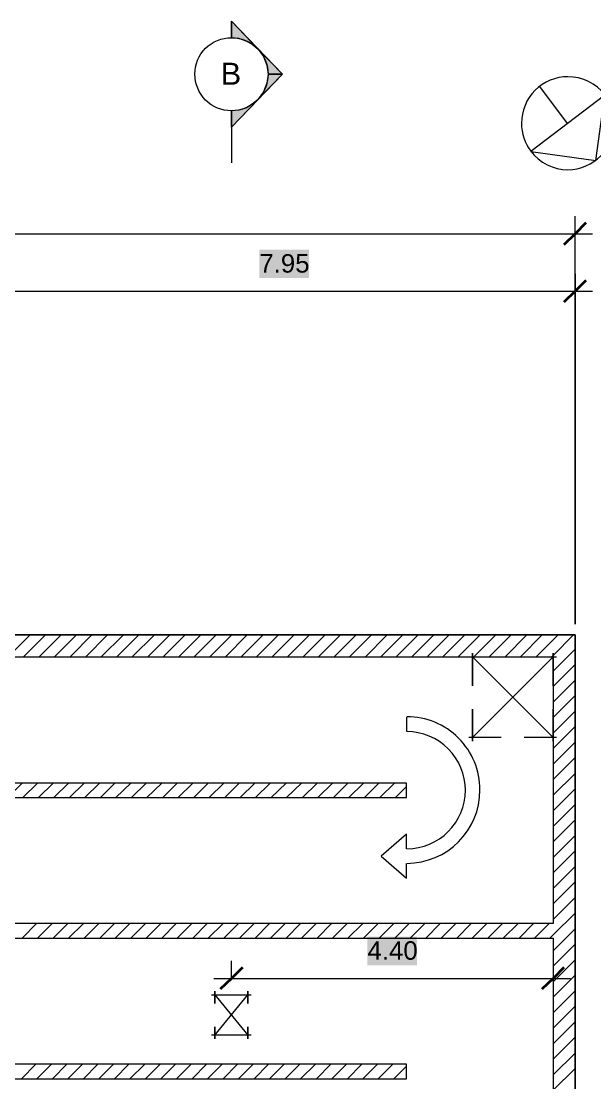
# Model space of a CAD drawing. Extents: x -187 to 52, y -9 to 65.
# Drawn here: x -162.44 to -154.61, y 44.15 to 58.63 of the extents above; entities that cross this region are included whole.
import ezdxf

# ---------------------------------------------------------------- set-up
doc = ezdxf.new("R2010")
doc.units = 0
doc.header["$MEASUREMENT"] = 0
doc.layers.add('PDF4_Geometría', color=7, linetype='Continuous')
doc.layers.add('PDF4_Texto', color=7, linetype='Continuous')
doc.layers.add('PDF4_Rellenos sólidos', color=7, linetype='Continuous', true_color=0xffffff)
doc.styles.add('PDF Arial', font='arial.ttf')

msp = doc.modelspace()

# ---------------------------------------------------------------- hatches: boundary and pattern name
at = {"layer": 'PDF4_Rellenos sólidos', "transparency": 33554559}
h = msp.add_hatch(color=7, dxfattribs=at)
h.paths.add_polyline_path([(-159.476, 58.542), (-159.565, 58.631), (-159.569, 58.631), (-159.569, 58.406), (-159.519, 58.406), (-159.472, 58.402), (-159.383, 58.373), (-159.29, 58.326), (-159.286, 58.322), (-159.278, 58.318), (-159.261, 58.301), (-159.252, 58.296), (-159.235, 58.28), (-159.227, 58.275), (-159.227, 58.28), (-159.29, 58.343), (-159.295, 58.343), (-159.295, 58.351), (-159.383, 58.44), (-159.388, 58.44), (-159.388, 58.449), (-159.472, 58.533), (-159.476, 58.533)])
h.paths.add_polyline_path([(-159.21, 58.258), (-159.206, 58.254), (-159.206, 58.258)])
h.paths.add_polyline_path([(-159.223, 58.271), (-159.218, 58.267), (-159.218, 58.271)])
h.paths.add_polyline_path([(-159.218, 58.267), (-159.214, 58.263), (-159.214, 58.267)])
h.paths.add_polyline_path([(-159.214, 58.263), (-159.21, 58.258), (-159.21, 58.263)])
h.paths.add_polyline_path([(-159.227, 58.275), (-159.223, 58.271), (-159.223, 58.275)])
h = msp.add_hatch(color=7, dxfattribs=at)
h.paths.add_polyline_path([(-159.189, 58.233), (-159.189, 58.237), (-159.193, 58.237)])
h.paths.add_polyline_path([(-159.07, 57.941), (-159.07, 57.907), (-158.872, 57.907), (-158.872, 57.916), (-159.032, 58.077), (-159.037, 58.077), (-159.037, 58.085), (-159.18, 58.229), (-159.185, 58.229), (-159.185, 58.22), (-159.18, 58.22), (-159.172, 58.212), (-159.172, 58.203), (-159.168, 58.203), (-159.163, 58.199), (-159.163, 58.191), (-159.159, 58.191), (-159.151, 58.182), (-159.151, 58.174), (-159.147, 58.174), (-159.142, 58.17), (-159.142, 58.161), (-159.138, 58.161), (-159.134, 58.157), (-159.134, 58.148), (-159.13, 58.148), (-159.13, 58.14), (-159.125, 58.14), (-159.125, 58.127), (-159.121, 58.127), (-159.121, 58.119), (-159.117, 58.119), (-159.117, 58.106), (-159.113, 58.106), (-159.113, 58.098), (-159.108, 58.098), (-159.108, 58.085), (-159.104, 58.085), (-159.104, 58.077), (-159.1, 58.077), (-159.1, 58.064), (-159.096, 58.064), (-159.096, 58.055), (-159.092, 58.055), (-159.092, 58.043), (-159.087, 58.043), (-159.087, 58.03), (-159.083, 58.03), (-159.083, 58), (-159.079, 58), (-159.079, 57.971), (-159.075, 57.971), (-159.075, 57.941)])
h.paths.add_polyline_path([(-159.189, 58.233), (-159.185, 58.229), (-159.185, 58.233)])
h = msp.add_hatch(color=7, dxfattribs=at)
h.paths.add_polyline_path([(-159.07, 57.907), (-159.087, 57.789), (-159.096, 57.764), (-159.1, 57.755), (-159.104, 57.742), (-159.108, 57.734), (-159.113, 57.721), (-159.117, 57.713), (-159.121, 57.7), (-159.125, 57.692), (-159.13, 57.679), (-159.138, 57.662), (-159.142, 57.658), (-159.147, 57.649), (-159.151, 57.645), (-159.155, 57.637), (-159.163, 57.628), (-159.168, 57.62), (-159.172, 57.616), (-159.176, 57.607), (-159.185, 57.599), (-159.185, 57.59), (-159.041, 57.734), (-159.037, 57.742), (-158.872, 57.907)])
h.paths.add_polyline_path([(-159.185, 57.59), (-159.189, 57.59), (-159.185, 57.586)])
h.paths.add_polyline_path([(-159.189, 57.582), (-159.189, 57.586), (-159.193, 57.586)])
h = msp.add_hatch(color=7, dxfattribs=at)
h.paths.add_polyline_path([(-159.218, 57.552), (-159.214, 57.548), (-159.214, 57.552)])
h.paths.add_polyline_path([(-159.21, 57.561), (-159.206, 57.556), (-159.206, 57.561)])
h.paths.add_polyline_path([(-159.214, 57.556), (-159.21, 57.552), (-159.21, 57.556)])
h.paths.add_polyline_path([(-159.519, 57.417), (-159.569, 57.413), (-159.569, 57.188), (-159.451, 57.307), (-159.447, 57.315), (-159.328, 57.434), (-159.324, 57.442), (-159.218, 57.548), (-159.227, 57.548), (-159.24, 57.535), (-159.248, 57.531), (-159.261, 57.518), (-159.269, 57.514), (-159.278, 57.506), (-159.286, 57.501), (-159.29, 57.497), (-159.316, 57.485), (-159.32, 57.48), (-159.345, 57.468), (-159.35, 57.463), (-159.375, 57.451), (-159.413, 57.438), (-159.43, 57.434), (-159.455, 57.425), (-159.472, 57.421)])
for points in [[(-159.189, 55.514), (-159.189, 55.125), (-158.512, 55.125), (-158.512, 55.514)], [(-157.713, 46.138), (-157.713, 45.749), (-157.036, 45.749), (-157.036, 46.138)]]:
    msp.add_hatch(color=256, dxfattribs=at).paths.add_polyline_path(points)

# ---------------------------------------------------------------- linework, layer by layer
at = {"layer": 'PDF4_Geometría', "lineweight": 9}
for points in [[(-159.569, 58.406, -0.416317), (-159.07, 57.907, -0.413136), (-159.569, 57.408, -0.416317), (-160.068, 57.907, -0.419492), (-159.569, 58.406), (-159.569, 58.631), (-158.872, 57.907), (-159.569, 57.184), (-159.569, 57.408), (-159.569, 56.698)], [(-157.176, 47.14, 0.413845), (-156.178, 48.142, 0.414725), (-157.176, 49.141)], [(-157.176, 47.339, 0.412698), (-156.376, 48.138, 0.414684), (-157.176, 48.938)]]:
    msp.add_lwpolyline(points, format="xyb", dxfattribs=at)
for points in [[(-159.569, 58.631), (-159.569, 58.406), (-159.472, 58.398), (-159.375, 58.364), (-159.286, 58.318), (-159.206, 58.25)], [(-159.07, 57.907), (-158.872, 57.907), (-159.206, 58.25), (-159.134, 58.148), (-159.087, 58.03)], [(-159.07, 57.907), (-159.087, 57.785), (-159.134, 57.666), (-159.206, 57.565), (-158.872, 57.907)], [(-159.569, 57.184), (-159.206, 57.561), (-159.286, 57.497), (-159.375, 57.446), (-159.472, 57.417), (-159.569, 57.408)], [(-154.473, 57.62), (-155.484, 56.854), (-154.596, 56.732)], [(-154.879, 50.257), (-154.879, 29.179), (-158.03, 29.179), (-158.03, 32.892), (-170.654, 32.892), (-172.811, 32.892), (-172.811, 29.179), (-176.211, 29.179), (-176.211, 50.257)]]:
    msp.add_lwpolyline(points, close=True, dxfattribs=at)
msp.add_lwpolyline([(-154.977, 56.605, 0.41), (-154.342, 57.239, 0.165305), (-154.473, 57.624, 0.23233), (-154.977, 57.874, 0.415), (-155.611, 57.239, 0.165004), (-155.484, 56.859, 0.2375)], format="xyb", close=True, dxfattribs=at)
for points in [[(-154.981, 57.235), (-155.362, 57.742)], [(-154.879, 55.184), (-154.879, 54.947), (-154.879, 50.405), (-154.879, 55.729), (-154.879, 55.971)], [(-176.448, 55.729), (-154.643, 55.729)], [(-163.063, 54.947), (-154.643, 54.947)], [(-162.619, 49.957), (-162.318, 50.257)], [(-162.407, 49.957), (-162.107, 50.257)], [(-162.196, 49.957), (-161.895, 50.257)], [(-161.984, 49.957), (-161.684, 50.257)], [(-161.773, 49.957), (-161.473, 50.257)], [(-161.557, 49.957), (-161.261, 50.257)], [(-161.346, 49.957), (-161.045, 50.257)], [(-161.134, 49.957), (-160.834, 50.257)], [(-160.923, 49.957), (-160.622, 50.257)], [(-160.711, 49.957), (-160.411, 50.257)], [(-160.5, 49.957), (-160.2, 50.257)], [(-160.288, 49.957), (-159.988, 50.257)], [(-160.077, 49.957), (-159.777, 50.257)], [(-159.865, 49.957), (-159.565, 50.257)], [(-159.65, 49.957), (-159.354, 50.257)], [(-159.438, 49.957), (-159.138, 50.257)], [(-159.227, 49.957), (-158.927, 50.257)], [(-159.015, 49.957), (-158.715, 50.257)], [(-158.804, 49.957), (-158.504, 50.257)], [(-158.593, 49.957), (-158.292, 50.257)], [(-158.381, 49.957), (-158.081, 50.257)], [(-158.17, 49.957), (-157.869, 50.257)], [(-157.958, 49.957), (-157.658, 50.257)], [(-157.742, 49.957), (-157.446, 50.257)], [(-157.531, 49.957), (-157.231, 50.257)], [(-157.32, 49.957), (-157.019, 50.257)], [(-157.108, 49.957), (-156.808, 50.257)], [(-156.897, 49.957), (-156.596, 50.257)], [(-156.685, 49.957), (-156.385, 50.257)], [(-156.474, 49.957), (-156.173, 50.257)], [(-156.262, 49.957), (-155.962, 50.257)], [(-156.051, 49.957), (-155.751, 50.257)], [(-155.835, 49.957), (-155.539, 50.257)], [(-155.624, 49.957), (-155.328, 50.257)], [(-155.412, 49.957), (-155.18, 50.189), (-155.112, 50.257)], [(-155.201, 49.957), (-155.18, 49.978), (-154.901, 50.257)], [(-155.18, 49.762), (-154.879, 50.062)], [(-155.18, 49.551), (-154.879, 49.851)], [(-155.18, 49.339), (-154.879, 49.64)], [(-155.18, 49.128), (-154.879, 49.428)], [(-157.18, 49.136), (-157.18, 48.938)], [(-155.18, 48.916), (-154.879, 49.217)], [(-155.18, 48.705), (-154.879, 49.005)], [(-155.18, 48.493), (-154.879, 48.794)], [(-155.18, 48.282), (-154.879, 48.582)], [(-162.627, 48.037), (-162.428, 48.236)], [(-162.416, 48.037), (-162.217, 48.236)], [(-162.204, 48.037), (-162.005, 48.236)], [(-161.993, 48.037), (-161.794, 48.236)], [(-161.781, 48.037), (-161.582, 48.236)], [(-161.57, 48.037), (-161.371, 48.236)], [(-161.358, 48.037), (-161.16, 48.236)], [(-161.147, 48.037), (-160.944, 48.236)], [(-160.935, 48.037), (-160.732, 48.236)], [(-160.724, 48.037), (-160.521, 48.236)], [(-160.508, 48.037), (-160.31, 48.236)], [(-160.297, 48.037), (-160.098, 48.236)], [(-160.085, 48.037), (-159.887, 48.236)], [(-159.874, 48.037), (-159.675, 48.236)], [(-159.662, 48.037), (-159.464, 48.236)], [(-159.451, 48.037), (-159.252, 48.236)], [(-159.24, 48.037), (-159.041, 48.236)], [(-159.028, 48.037), (-158.825, 48.236)], [(-158.817, 48.037), (-158.614, 48.236)], [(-158.601, 48.037), (-158.402, 48.236)], [(-158.39, 48.037), (-158.191, 48.236)], [(-158.178, 48.037), (-157.979, 48.236)], [(-157.967, 48.037), (-157.768, 48.236)], [(-157.755, 48.037), (-157.556, 48.236)], [(-157.544, 48.037), (-157.345, 48.236)], [(-155.18, 48.071), (-154.879, 48.367)], [(-157.332, 48.037), (-157.18, 48.189)], [(-155.18, 47.855), (-154.879, 48.155)], [(-155.18, 47.643), (-154.879, 47.944)], [(-155.18, 47.432), (-154.879, 47.732)], [(-157.18, 47.339), (-157.18, 47.538), (-157.527, 47.237), (-157.18, 46.937), (-157.18, 47.14)], [(-155.18, 47.221), (-154.879, 47.521)], [(-155.18, 47.009), (-154.879, 47.309)], [(-155.18, 46.798), (-154.879, 47.098)], [(-155.18, 46.586), (-154.879, 46.886)], [(-155.18, 46.375), (-154.879, 46.675)], [(-155.222, 46.121), (-155.18, 46.163), (-154.879, 46.459)], [(-162.428, 46.121), (-162.23, 46.32)], [(-162.217, 46.121), (-162.018, 46.32)], [(-162.005, 46.121), (-161.802, 46.32)], [(-161.794, 46.121), (-161.591, 46.32)], [(-161.582, 46.121), (-161.379, 46.32)], [(-161.367, 46.121), (-161.168, 46.32)], [(-161.155, 46.121), (-160.957, 46.32)], [(-160.944, 46.121), (-160.745, 46.32)], [(-160.732, 46.121), (-160.534, 46.32)], [(-160.521, 46.121), (-160.322, 46.32)], [(-160.31, 46.121), (-160.111, 46.32)], [(-160.098, 46.121), (-159.899, 46.32)], [(-159.887, 46.121), (-159.684, 46.32)], [(-159.675, 46.121), (-159.472, 46.32)], [(-159.459, 46.121), (-159.261, 46.32)], [(-159.248, 46.121), (-159.049, 46.32)], [(-159.037, 46.121), (-158.838, 46.32)], [(-158.825, 46.121), (-158.626, 46.32)], [(-158.614, 46.121), (-158.415, 46.32)], [(-158.402, 46.121), (-158.203, 46.32)], [(-158.191, 46.121), (-157.992, 46.32)], [(-157.979, 46.121), (-157.776, 46.32)], [(-157.768, 46.121), (-157.565, 46.32)], [(-157.552, 46.121), (-157.353, 46.32)], [(-157.341, 46.121), (-157.142, 46.32)], [(-157.129, 46.121), (-156.93, 46.32)], [(-156.918, 46.121), (-156.719, 46.32)], [(-156.706, 46.121), (-156.508, 46.32)], [(-156.495, 46.121), (-156.296, 46.32)], [(-156.283, 46.121), (-156.085, 46.32)], [(-156.072, 46.121), (-155.869, 46.32)], [(-155.861, 46.121), (-155.658, 46.32)], [(-155.645, 46.121), (-155.446, 46.32)], [(-155.433, 46.121), (-155.235, 46.32)], [(-155.18, 45.948), (-154.879, 46.248)], [(-155.18, 45.736), (-154.879, 46.036)], [(-159.569, 45.546), (-159.569, 45.571), (-159.569, 45.812)], [(-155.18, 45.525), (-154.879, 45.825)], [(-155.18, 45.635), (-155.18, 45.571), (-155.18, 45.33)], [(-159.811, 45.571), (-154.943, 45.571)], [(-155.18, 45.313), (-154.879, 45.613)], [(-155.18, 45.102), (-154.879, 45.402)], [(-155.18, 44.89), (-154.879, 45.191)], [(-155.18, 44.679), (-154.879, 44.979)], [(-155.18, 44.467), (-154.879, 44.768)], [(-155.18, 44.256), (-154.879, 44.552)], [(-162.437, 44.201), (-162.238, 44.4)], [(-162.225, 44.201), (-162.027, 44.4)], [(-162.014, 44.201), (-161.815, 44.4)], [(-161.802, 44.201), (-161.604, 44.4)], [(-161.591, 44.201), (-161.392, 44.4)], [(-161.379, 44.201), (-161.181, 44.4)], [(-161.168, 44.201), (-160.969, 44.4)], [(-160.957, 44.201), (-160.754, 44.4)], [(-160.745, 44.201), (-160.542, 44.4)], [(-160.534, 44.201), (-160.331, 44.4)], [(-160.318, 44.201), (-160.119, 44.4)], [(-160.107, 44.201), (-159.908, 44.4)], [(-159.895, 44.201), (-159.696, 44.4)], [(-159.684, 44.201), (-159.485, 44.4)], [(-159.472, 44.201), (-159.273, 44.4)], [(-159.261, 44.201), (-159.062, 44.4)], [(-159.049, 44.201), (-158.851, 44.4)], [(-158.838, 44.201), (-158.635, 44.4)], [(-158.626, 44.201), (-158.423, 44.4)], [(-158.411, 44.201), (-158.212, 44.4)], [(-158.199, 44.201), (-158, 44.4)], [(-157.988, 44.201), (-157.789, 44.4)], [(-157.776, 44.201), (-157.578, 44.4)], [(-157.565, 44.201), (-157.366, 44.4)], [(-157.353, 44.201), (-157.18, 44.374)], [(-155.18, 44.045), (-154.879, 44.341)]]:
    msp.add_lwpolyline(points, dxfattribs=at)
at = {"layer": 'PDF4_Geometría', "lineweight": 35}
for points in [[(-154.731, 55.882), (-154.879, 55.729), (-155.032, 55.581)], [(-154.731, 55.095), (-154.879, 54.947), (-155.032, 54.795)], [(-159.421, 45.719), (-159.569, 45.571), (-159.722, 45.423)], [(-155.032, 45.719), (-155.18, 45.571), (-155.332, 45.423)]]:
    msp.add_lwpolyline(points, dxfattribs=at)
at = {"layer": 'PDF4_Geometría', "lineweight": 20}
for points in [[(-165.321, 40.564), (-165.321, 44.201), (-157.18, 44.201), (-157.18, 44.4), (-165.321, 44.4), (-165.321, 48.037), (-157.18, 48.037), (-157.18, 48.236), (-165.321, 48.236), (-165.321, 49.957), (-164.623, 49.957), (-164.623, 50.257), (-166.12, 50.257), (-166.12, 49.957), (-165.52, 49.957), (-165.52, 48.236), (-173.91, 48.236), (-173.91, 48.037)], [(-154.879, 29.179), (-154.879, 50.257), (-155.18, 50.257), (-162.822, 50.257)], [(-162.822, 49.957), (-155.18, 49.957), (-155.18, 46.32), (-163.321, 46.32)], [(-163.321, 46.121), (-155.18, 46.121), (-155.18, 42.484)]]:
    msp.add_lwpolyline(points, dxfattribs=at)
at = {"layer": 'PDF4_Geometría', "color": 30, "lineweight": 9, "true_color": 0xff7f00}
for points in [[(-156.279, 50.008), (-156.279, 49.563)], [(-155.18, 50.008), (-155.18, 49.563)], [(-156.279, 49.246), (-156.279, 48.806)], [(-155.18, 49.246), (-155.18, 48.806)], [(-159.798, 45.394), (-159.798, 45.229)], [(-159.345, 45.394), (-159.345, 45.229)], [(-159.798, 44.911), (-159.798, 44.747)], [(-159.345, 44.911), (-159.345, 44.747)]]:
    msp.add_lwpolyline(points, close=True, dxfattribs=at)
for points in [[(-156.33, 49.957), (-155.89, 49.957)], [(-155.573, 49.957), (-155.133, 49.957)], [(-155.89, 48.857), (-156.33, 48.857)], [(-155.133, 48.857), (-155.573, 48.857)], [(-159.844, 45.347), (-159.299, 45.347)], [(-159.299, 44.797), (-159.844, 44.797)]]:
    msp.add_lwpolyline(points, dxfattribs=at)
at = {"layer": 'PDF4_Geometría', "color": 9, "lineweight": 9, "true_color": 0xc0c0c0}
for points in [[(-156.279, 49.957), (-155.18, 48.857)], [(-156.279, 48.857), (-155.18, 49.957)], [(-159.798, 45.347), (-159.345, 44.797)], [(-159.798, 44.797), (-159.345, 45.347)]]:
    msp.add_lwpolyline(points, dxfattribs=at)

# ---------------------------------------------------------------- texts
at = {"layer": 'PDF4_Texto', "attachment_point": 7, "style": 'PDF Arial'}
for s, insert, char_height in [('B', (-159.717, 57.764), 0.301), ('7.95', (-159.189, 55.197), 0.252), ('4.40', (-157.713, 45.821), 0.252)]:
    msp.add_mtext(s, dxfattribs=dict(at, insert=insert, char_height=char_height))

doc.saveas('drawing.dxf')
